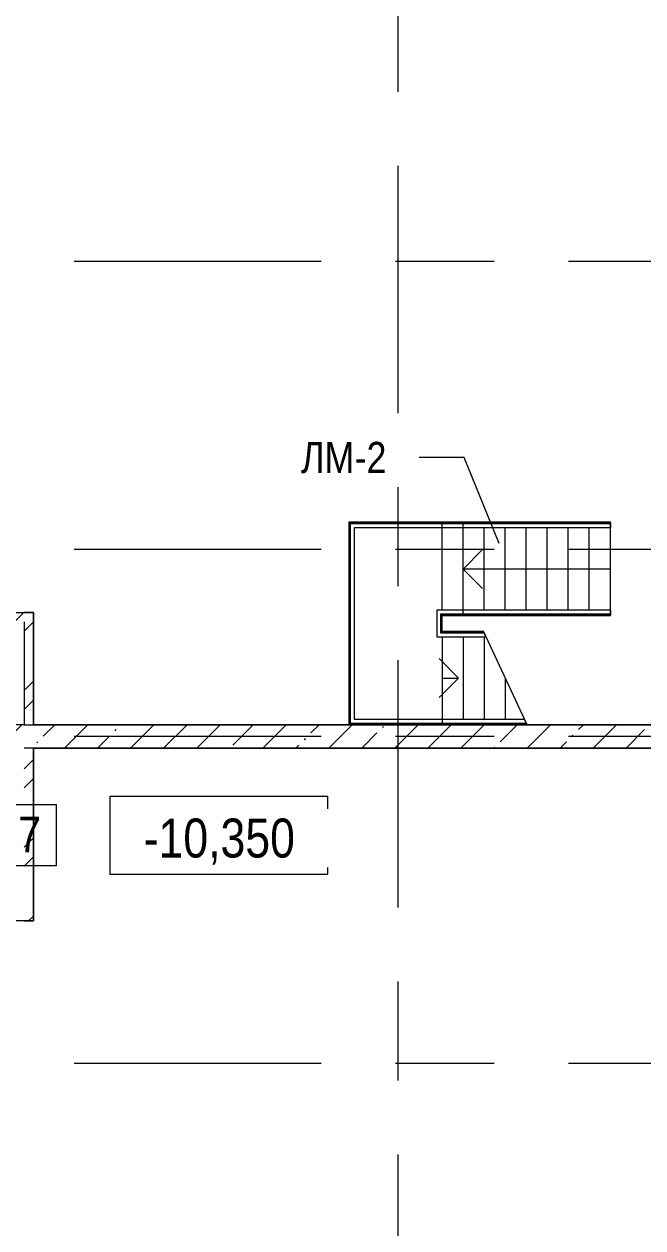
# Model space of a CAD drawing. Header units: millimetres. Extents: x 48966 to 155647, y -43515 to 30475.
# Drawn here: x 93332 to 101280, y -22197 to -6733 of the extents above; entities that cross this region are included whole.
import ezdxf

# ---------------------------------------------------------------- set-up
doc = ezdxf.new("R2010")
doc.units = ezdxf.units.MM
doc.linetypes.add('Осевые', pattern=[6350, 1270, -952.5, 3175, -952.5])
for name, color, linetype, lineweight in [('Высотные отметки', 7, 'Continuous', 9), ('Контуры', 7, 'Continuous', 9), ('Линии подступенков-1', 7, 'Continuous', 9), ('Линии свеса', 7, 'Continuous', 9), ('Марки вырезов', 7, 'Continuous', 9), ('Марки помещений', 7, 'Continuous', 9), ('Общие ребра', 7, 'Continuous', 9), ('Ограждение', 7, 'Continuous', 9), ('Оси-2', 7, 'Осевые', 9), ('Перекрытия', 7, 'Continuous', 9), ('Поручни', 7, 'Continuous', 9), ('Стены-1', 7, 'Continuous', 18), ('Стрелки вверх', 7, 'Continuous', 9), ('Текстовые примечания', 7, 'Continuous', 9), ('Штриховка разреза', 7, 'Continuous', 9)]:
    doc.layers.add(name, color=color, linetype=linetype, lineweight=lineweight)
doc.styles.add('Arial Narrow', font='ARIALN.TTF', dxfattribs={"height": 500})
doc.styles.add('Arial Narrow_1', font='ARIALN.TTF', dxfattribs={"height": 400})
doc.styles.add('Arial Narrow_2', font='ARIALN.TTF', dxfattribs={"height": 460})
pattern_1 = [(45, (0, 0), (-502.8943, 502.8943), []), (45, (0, 762), (-502.8943, 502.8943), [])]

# ---------------------------------------------------------------- blocks, each defined once
blk = doc.blocks.new('Ограждение - Ограждение-4846867-План -1-го этажа на отм_ -10_350')
at = {"layer": 'Поручни'}
for p, q in [((97508, -13139), (97508, -15727)), ((98702, -13139), (97508, -13139)), ((98972, -13139), (98702, -13139)), ((100862, -13139), (98972, -13139)), ((100862, -13139), (100862, -13158)), ((97522, -13153), (97522, -15713)), ((98702, -13153), (97522, -13153)), ((97572, -13203), (97572, -15663)), ((98702, -13203), (97572, -13203)), ((98972, -13153), (98702, -13153)), ((98972, -13203), (98702, -13203)), ((100862, -13153), (98972, -13153)), ((100862, -13203), (98972, -13203)), ((100862, -13153), (100862, -13203)), ((100862, -13154), (100862, -13158)), ((97508, -15727), (98702, -15727)), ((97522, -15713), (98702, -15713)), ((97572, -15663), (98702, -15663)), ((98702, -15663), (99759, -15663)), ((98702, -15713), (99782, -15713)), ((98702, -15727), (99788, -15727)), ((99782, -15713), (99759, -15663)), ((99782, -15713), (99759, -15663)), ((99782, -15713), (99759, -15663)), ((99788, -15727), (99779, -15707)), ((99788, -15727), (99779, -15707)), ((99781, -15711), (99780, -15707))]:
    blk.add_line(p, q, dxfattribs=at)
blk = doc.blocks.new('Ограждение - Ограждение-4846871-План -1-го этажа на отм_ -10_350')
at = {"layer": 'Поручни'}
for p, q in [((98632, -14263), (98632, -14603)), ((98972, -14263), (98632, -14263)), ((98682, -14313), (98682, -14553)), ((98972, -14313), (98682, -14313)), ((98695, -14327), (98695, -14539)), ((98972, -14327), (98695, -14327)), ((100862, -14263), (98972, -14263)), ((100862, -14313), (98972, -14313)), ((100862, -14327), (98972, -14327)), ((100862, -14263), (100862, -14313)), ((100862, -14307), (100862, -14311)), ((100862, -14307), (100862, -14327)), ((98632, -14603), (99264, -14603)), ((98682, -14553), (99241, -14553)), ((98695, -14539), (99235, -14539)), ((99244, -14558), (99235, -14539)), ((99244, -14558), (99235, -14539)), ((99264, -14603), (99241, -14553)), ((99264, -14603), (99241, -14553)), ((99264, -14603), (99241, -14553)), ((99244, -14558), (99242, -14554))]:
    blk.add_line(p, q, dxfattribs=at)
blk = doc.blocks.new('Марка помещения_Р - Марка помещения-4575829-План -1-го этажа на отм_ -10_350')
at = {"layer": 'Марки помещений'}
for p, q in [((-4.79375, -1.95625), (-4.79375, 1.95625)), ((4.79375, 1.95625), (-4.79375, 1.95625)), ((4.79375, -1.95625), (4.79375, 1.95625)), ((4.79375, -1.95625), (-4.79375, -1.95625))]:
    blk.add_line(p, q, dxfattribs=at)
blk = doc.blocks.new('Высотные отметки - Высотная отметка - Рамка_14мм длина-4459141-План -1-го этажа на отм_ -10_350')
at = {"layer": 'Высотные отметки'}
for p, q in [((7, 5), (-7, 5)), ((-7, 5), (-7, 0)), ((7, 0), (7, 5)), ((-7, 0), (7, 0))]:
    blk.add_line(p, q, dxfattribs=at)

msp = doc.modelspace()

# ---------------------------------------------------------------- hatches: boundary and pattern name
at = {"layer": 'Штриховка разреза'}
h = msp.add_hatch(dxfattribs=at)
h.set_pattern_fill('FP_60', color=256, style=0, pattern_type=2)
h.set_pattern_definition(pattern_1)
h.paths.add_polyline_path([(93331.6, -14412.9), (93331.6, -14292.9), (88950.4, -14292.9), (88950.4, -14412.9), (92203.6, -14412.9)], flags=0)
h = msp.add_hatch(dxfattribs=at)
h.set_pattern_fill('FP_60', color=256, style=0, pattern_type=2)
h.set_pattern_definition(pattern_1)
h.paths.add_polyline_path([(93331.6, -15732.9), (93451.6, -15732.9), (93451.6, -14292.9), (93331.6, -14292.9), (93331.6, -14800)], flags=0)
h = msp.add_hatch(dxfattribs=at)
h.set_pattern_fill('FP_61', color=256, style=0, pattern_type=2)
h.set_pattern_definition([(45, (0, 0), (-424.264, 424.264), [600, -100, 20, -100]), (45, (0, 424), (-424.264, 424.264), [])])
h.paths.add_polyline_path([(106681.6, -16032.9), (106681.6, -15732.9), (93156.6, -15732.9), (93156.6, -16032.9), (102071.3, -16032.9)], flags=0)
h.paths.add_polyline_path([(92256.6, -16032.9), (92256.6, -15732.9), (92081.6, -15732.9), (92081.6, -16032.9), (92203.6, -16032.9)], flags=0)
h = msp.add_hatch(dxfattribs=at)
h.set_pattern_fill('FP_60', color=256, style=0, pattern_type=2)
h.set_pattern_definition(pattern_1)
h.paths.add_polyline_path([(93451.6, -18252.9), (93451.6, -16032.9), (93331.6, -16032.9), (93331.6, -18252.9)], flags=0)

# ---------------------------------------------------------------- linework, layer by layer
at = {"layer": 'Высотные отметки'}
msp.add_line((95834.9, -17653), (95834.9, -17653), dxfattribs=at)
msp.add_line((95834.9, -17653), (95834.9, -17653), dxfattribs=at)
at = {"layer": 'Контуры'}
for p, q in [((97501.6, -13132.9), (97501.6, -15732.9)), ((98701.6, -13132.9), (97501.6, -13132.9)), ((98701.6, -14263), (98701.6, -13132.9)), ((100861.6, -13132.9), (98701.6, -13132.9)), ((100861.6, -14332.9), (100861.6, -13132.9)), ((98701.6, -14332.9), (98701.6, -14326.6)), ((98701.6, -14532.9), (98701.6, -14332.9)), ((100861.6, -14332.9), (98701.6, -14332.9)), ((98701.6, -14532.9), (98701.6, -14539.1)), ((98701.6, -14532.9), (99231.8, -14532.9)), ((98701.6, -14602.8), (98701.6, -15732.9)), ((97501.6, -15732.9), (98701.6, -15732.9)), ((98701.6, -15732.9), (99791.4, -15732.9))]:
    msp.add_line(p, q, dxfattribs=at)
at = {"layer": 'Линии подступенков-1'}
for p, q in [((98971.6, -14332.9), (98971.6, -13132.9)), ((99241.6, -13139.1), (99241.6, -13132.9)), ((99511.6, -13139.1), (99511.6, -13132.9)), ((99781.6, -13139.1), (99781.6, -13132.9)), ((100051.6, -13139.1), (100051.6, -13132.9)), ((100321.6, -13139.1), (100321.6, -13132.9)), ((100591.6, -13139.1), (100591.6, -13132.9)), ((100861.6, -14332.9), (100861.6, -13132.9)), ((99241.6, -14263), (99241.6, -13202.8)), ((99511.6, -14263), (99511.6, -13202.8)), ((99781.6, -14263), (99781.6, -13202.8)), ((100051.6, -14263), (100051.6, -13202.8)), ((100321.6, -14263), (100321.6, -13202.8)), ((100591.6, -14263), (100591.6, -13202.8)), ((99241.6, -14332.9), (99241.6, -14326.6)), ((99511.6, -14332.9), (99511.6, -14326.6)), ((99781.6, -14332.9), (99781.6, -14326.6)), ((100051.6, -14332.9), (100051.6, -14326.6)), ((100321.6, -14332.9), (100321.6, -14326.6)), ((100591.6, -14332.9), (100591.6, -14326.6)), ((98701.6, -14532.9), (98701.6, -14539.1)), ((98971.6, -14532.9), (98971.6, -14539.1)), ((98701.6, -14602.8), (98701.6, -15732.9)), ((98971.6, -14602.8), (98971.6, -15663)), ((99241.6, -14602.8), (99241.6, -15663)), ((99511.6, -15132.9), (99511.6, -15663)), ((98971.6, -15726.6), (98971.6, -15732.9)), ((99241.6, -15726.6), (99241.6, -15732.9)), ((99511.6, -15726.6), (99511.6, -15732.9)), ((99781.6, -15726.6), (99781.6, -15732.9))]:
    msp.add_line(p, q, dxfattribs=at)
at = {"layer": 'Линии свеса'}
for p, q in [((98971.6, -14332.9), (98971.6, -13132.9)), ((99241.6, -13139.1), (99241.6, -13132.9)), ((99511.6, -13139.1), (99511.6, -13132.9)), ((99781.6, -13139.1), (99781.6, -13132.9)), ((100051.6, -13139.1), (100051.6, -13132.9)), ((100321.6, -13139.1), (100321.6, -13132.9)), ((100591.6, -13139.1), (100591.6, -13132.9)), ((99241.6, -14263), (99241.6, -13202.8)), ((99511.6, -14263), (99511.6, -13202.8)), ((99781.6, -14263), (99781.6, -13202.8)), ((100051.6, -14263), (100051.6, -13202.8)), ((100321.6, -14263), (100321.6, -13202.8)), ((100591.6, -14263), (100591.6, -13202.8)), ((99241.6, -14332.9), (99241.6, -14326.6)), ((99511.6, -14332.9), (99511.6, -14326.6)), ((99781.6, -14332.9), (99781.6, -14326.6)), ((100051.6, -14332.9), (100051.6, -14326.6)), ((100321.6, -14332.9), (100321.6, -14326.6)), ((100591.6, -14332.9), (100591.6, -14326.6)), ((98971.6, -14532.9), (98971.6, -14539.1)), ((98971.6, -14602.8), (98971.6, -15663)), ((99241.6, -14602.8), (99241.6, -15663)), ((99511.6, -15132.9), (99511.6, -15663)), ((98971.6, -15726.6), (98971.6, -15732.9)), ((99241.6, -15726.6), (99241.6, -15732.9)), ((99511.6, -15726.6), (99511.6, -15732.9)), ((99781.6, -15726.6), (99781.6, -15732.9))]:
    msp.add_line(p, q, dxfattribs=at)
at = {"layer": 'Марки вырезов'}
msp.add_line((99791.4, -15732.9), (99231.8, -14532.9), dxfattribs=at)
at = {"layer": 'Общие ребра'}
for p, q in [((93331.6, -15732.9), (93156.6, -15732.9)), ((93331.6, -15732.9), (93451.6, -15732.9)), ((93451.6, -16032.9), (93331.6, -16032.9))]:
    msp.add_line(p, q, dxfattribs=at)
at = {"layer": 'Оси-2'}
for p, q in [((98131.6, 25417.1), (98131.6, -41737.8)), ((150171.6, -9782.9), (50565.6, -9782.9)), ((150171.6, -13482.9), (50565.6, -13482.9)), ((150171.6, -15882.9), (50565.6, -15882.9)), ((150171.6, -20082.9), (50565.6, -20082.9))]:
    msp.add_line(p, q, dxfattribs=at)
at = {"layer": 'Перекрытия'}
for p, q in [((88931.6, -14292.9), (93451.6, -14292.9)), ((93451.6, -14292.9), (93451.6, -15732.9)), ((93451.6, -15732.9), (104181.6, -15732.9)), ((106681.6, -16032.9), (93451.6, -16032.9)), ((93451.6, -16032.9), (93451.6, -18252.9)), ((93451.6, -18252.9), (92081.6, -18252.9))]:
    msp.add_line(p, q, dxfattribs=at)
at = {"layer": 'Стены-1'}
for p, q in [((93451.6, -14292.9), (93331.6, -14292.9)), ((93451.6, -15732.9), (93451.6, -14292.9)), ((93331.6, -14412.9), (93331.6, -15732.9)), ((104181.6, -15732.9), (93451.6, -15732.9)), ((93451.6, -18252.9), (93451.6, -16032.9)), ((93451.6, -16032.9), (106681.6, -16032.9)), ((93331.6, -18252.9), (93451.6, -18252.9))]:
    msp.add_line(p, q, dxfattribs=at)
at = {"layer": 'Стрелки вверх'}
for p, q in [((98971.6, -13732.9), (99221.6, -13482.9)), ((99241.6, -13732.9), (98971.6, -13732.9)), ((98971.6, -13732.9), (99221.6, -13982.9)), ((99511.6, -13732.9), (99241.6, -13732.9)), ((99781.6, -13732.9), (99511.6, -13732.9)), ((100051.6, -13732.9), (99781.6, -13732.9)), ((100321.6, -13732.9), (100051.6, -13732.9)), ((100591.6, -13732.9), (100321.6, -13732.9)), ((100861.6, -13732.9), (100591.6, -13732.9)), ((98911.6, -15132.9), (98661.6, -14882.9)), ((98911.6, -15132.9), (98661.6, -15382.9)), ((98701.6, -15132.9), (98911.6, -15132.9))]:
    msp.add_line(p, q, dxfattribs=at)
at = {"layer": 'Текстовые примечания'}
for p, q in [((98420.3, -12300), (98407.6, -12300)), ((98984.6, -12300), (98420.3, -12300)), ((99434.5, -13403.2), (98984.6, -12300))]:
    msp.add_line(p, q, dxfattribs=at)

# ---------------------------------------------------------------- block references
at = {"layer": 'Высотные отметки', "xscale": 199.9999999999999, "yscale": 199.9999999999999, "zscale": 199.9999999999999}
msp.add_blockref('Высотные отметки - Высотная отметка - Рамка_14мм длина-4459141-План -1-го этажа на отм_ -10_350', (95834.9, -17653), dxfattribs=at)
at = {"layer": 'Марки помещений', "xscale": 199.9999999999999, "yscale": 199.9999999999999, "zscale": 199.9999999999999}
msp.add_blockref('Марка помещения_Р - Марка помещения-4575829-План -1-го этажа на отм_ -10_350', (92787.4, -17153.9), dxfattribs=at)
at = {"layer": 'Ограждение'}
for name in ['Ограждение - Ограждение-4846867-План -1-го этажа на отм_ -10_350', 'Ограждение - Ограждение-4846871-План -1-го этажа на отм_ -10_350']:
    msp.add_blockref(name, (0, 0), dxfattribs=at)

# ---------------------------------------------------------------- texts
at = {"layer": 'Марки помещений', "insert": (92053.5, -16912), "char_height": 460, "width": 1795.78, "attachment_point": 1, "style": 'Arial Narrow_2'}
msp.add_mtext('-1.017', dxfattribs=at)
at = {"layer": 'Текстовые примечания', "char_height": 400, "attachment_point": 1, "style": 'Arial Narrow_1'}
for s, insert, width in [('ЛМ', (96889.9, -12100), 833.755), ('-2', (97577.8, -12100), 513.08)]:
    msp.add_mtext(s, dxfattribs=dict(at, insert=insert, width=width))

# ---------------------------------------------------------------- next in the draw order: texts
at = {"layer": 'Высотные отметки', "insert": (94867.8, -16938.6), "char_height": 500, "width": 2321.116, "attachment_point": 1, "line_spacing_factor": 0.974696, "style": 'Arial Narrow', "bg_fill": 3, "box_fill_scale": 1.25, "bg_fill_color": 256, "bg_fill_true_color": 13158600, "bg_fill_transparency": 0}
msp.add_mtext('-10,350', dxfattribs=at)

doc.saveas('drawing.dxf')
